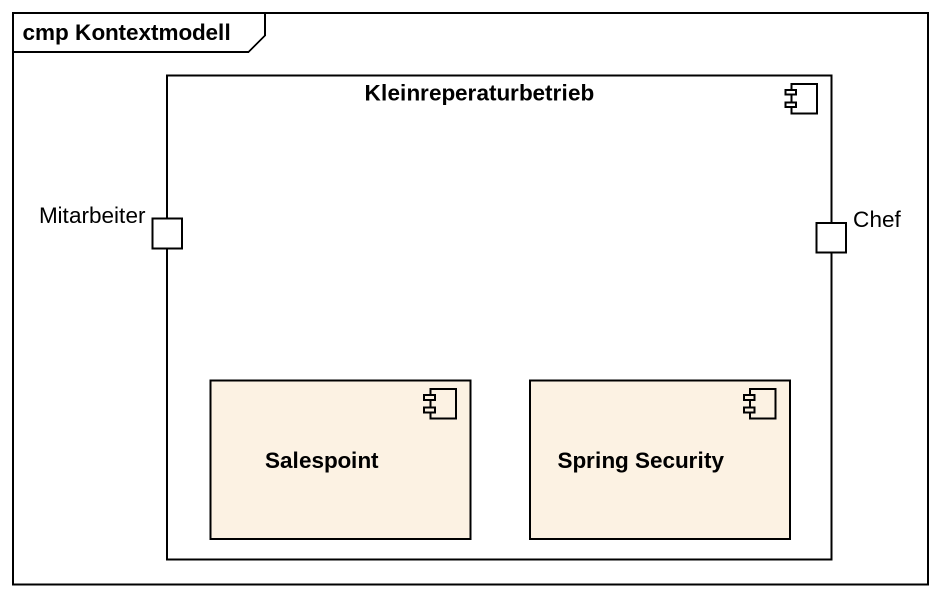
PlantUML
@startuml
mainframe cmp Kontextmodell
component Kleinreperaturbetrieb {
  port Mitarbeiter
  port Chef
  component Salespoint
  component "Spring Security" as Spring_Security
}
@enduml
